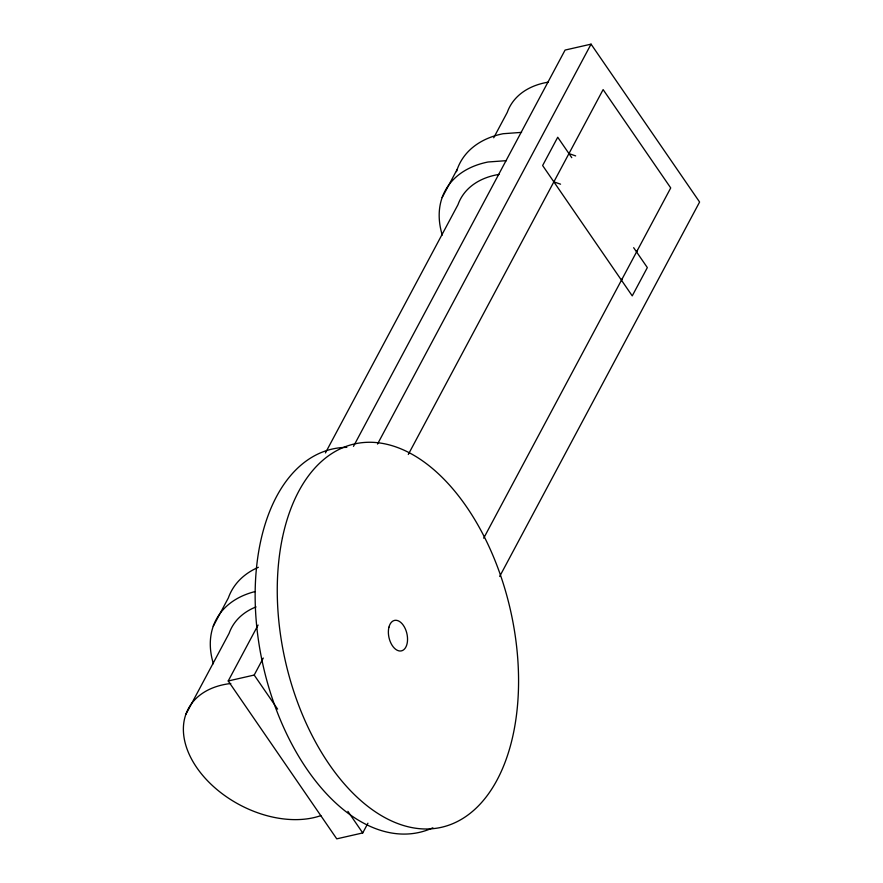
<?xml version="1.0" encoding="UTF-8"?>
<svg xmlns="http://www.w3.org/2000/svg" width="883" height="883" viewBox="0 0 883 883"><rect width="100%" height="100%" fill="white"/><g stroke="black" fill="none" stroke-linecap="round" stroke-linejoin="round"><path stroke-width="1.32" d="M213.256 626.213L228.355 597.934A107.814 72.285 28.1 0 1 258.355 567.294M442.14 197.549L457.239 169.271M185.871 714.325L229.105 633.343A90.386 60.596 28.1 0 1 256.048 606.908M325.43 452.935L457.99 204.679A90.386 60.596 28.1 0 1 499.016 174.404M493.718 137.77L507.25 112.417A90.386 60.596 28.1 0 1 548.277 82.152M367.924 823.21L362.736 832.934L336.754 838.85L228.222 680.97L258.079 625.054M353.487 446.356L565.087 50.066L591.058 44.15L699.601 202.03L499.69 576.433M228.222 680.97L254.194 675.053L263.277 658.034M377.516 444.083L591.058 44.15M408.299 454.469L603.122 89.602L670.727 187.936L483.696 538.188M636.555 251.92L637.482 250.353M621.455 280.187L622.383 278.631M521.566 132.373L503.144 133.719A107.814 72.285 28.1 0 0 456.456 171.677M506.467 160.651L488.045 161.997A107.814 72.285 28.1 0 0 442.273 235.088M568.961 153.587L575.661 155.905M553.862 181.865L560.562 184.183M571.765 157.671L557.725 137.251L542.626 165.529L632.239 295.871L647.338 267.593L633.652 247.693M254.194 675.053L277.615 709.126M347.902 811.345L362.736 832.934M213.388 663.751A107.814 72.285 28.1 0 1 254.999 591.588M320.871 815.616A90.386 60.596 28.1 0 1 196.512 767.25A90.386 60.596 28.1 0 1 230.816 683.508M432.847 827.79A196.556 115.397 77.2 0 1 263.156 665.771A196.556 115.397 77.2 0 1 346.831 447.35M388.928 627.206A15.618 9.172 77.2 0 0 399.679 650.992A15.618 9.172 77.2 0 0 405.275 628.74A15.618 9.172 77.2 0 0 388.928 627.206M282.417 537.835A196.556 115.397 77.2 0 0 425.54 828.994A196.556 115.397 77.2 0 0 485.926 540.109A196.556 115.397 77.2 0 0 282.417 537.835"/></g></svg>
